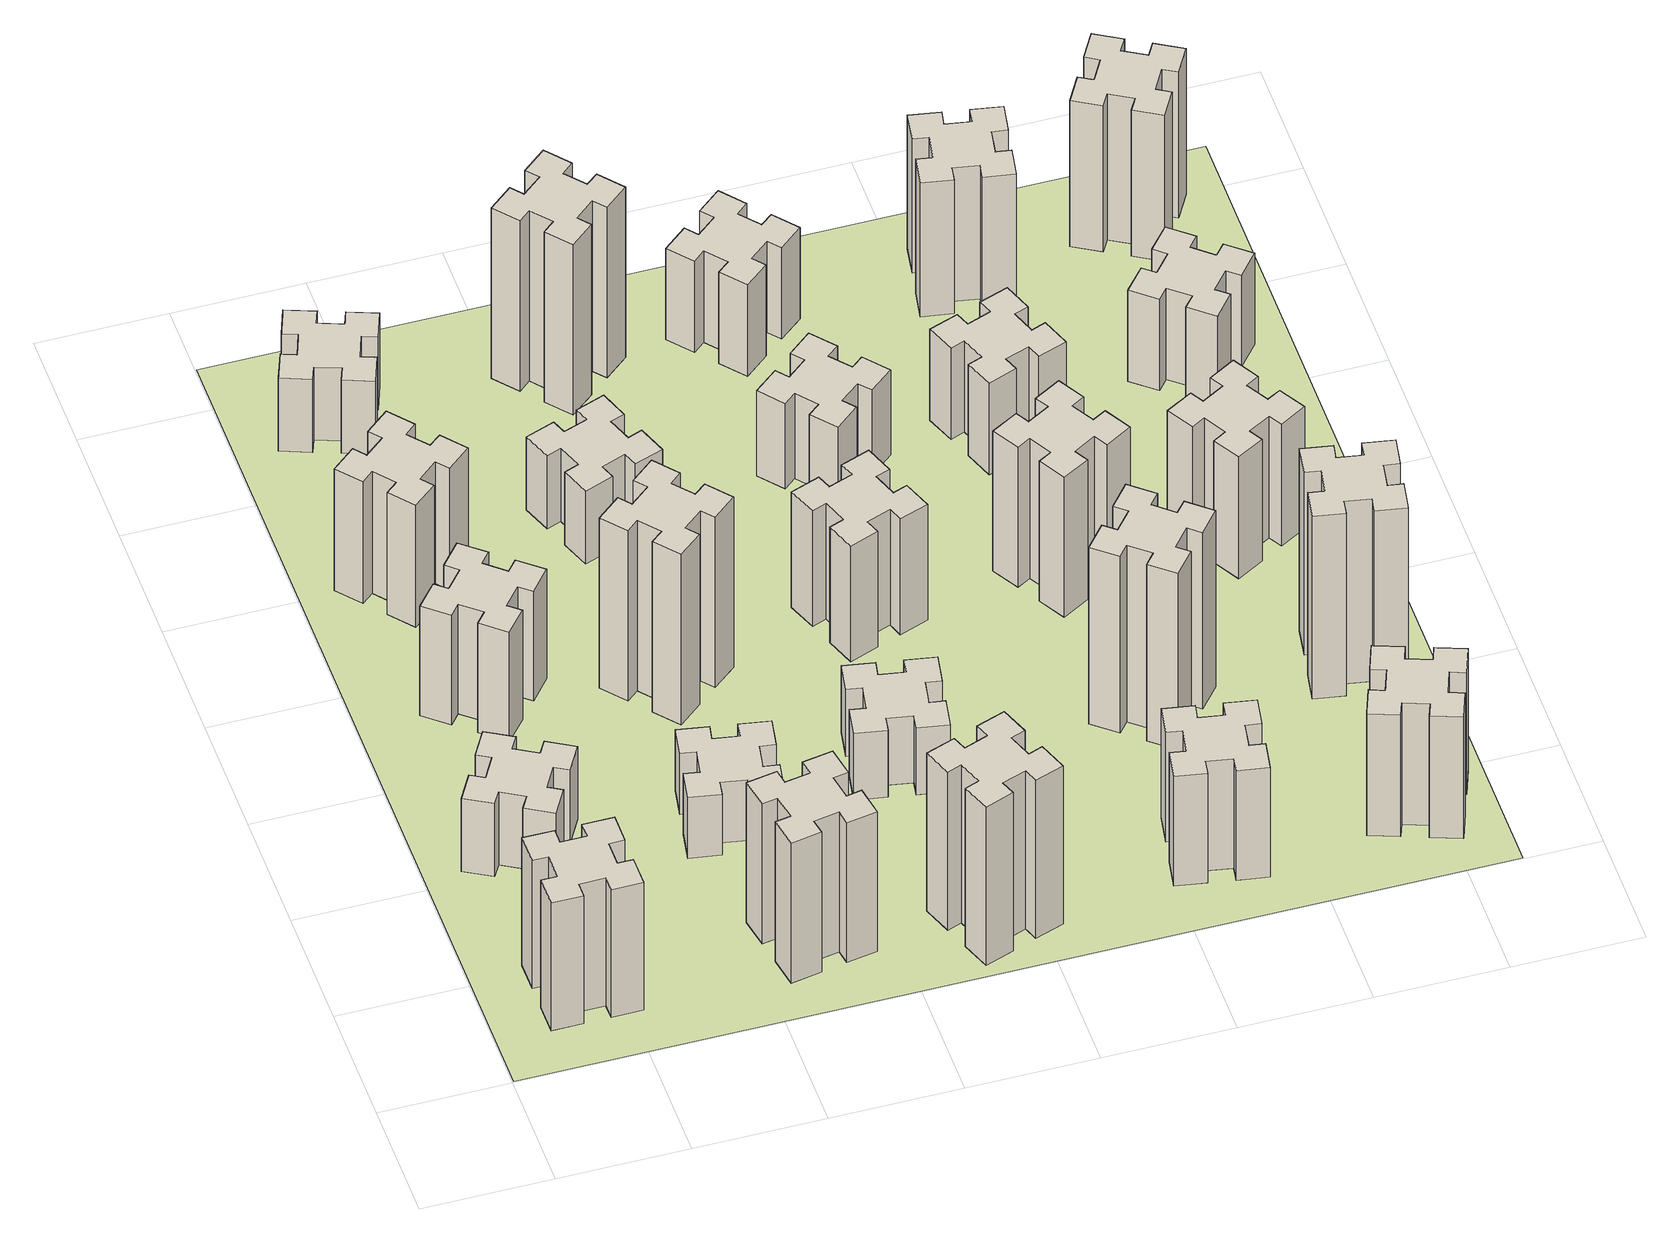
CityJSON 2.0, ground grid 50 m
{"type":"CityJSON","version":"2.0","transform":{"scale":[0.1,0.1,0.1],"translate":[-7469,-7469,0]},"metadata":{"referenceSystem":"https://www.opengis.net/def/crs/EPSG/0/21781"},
"CityObjects":{
"building1":{"type":"Building","attributes":{"class":"1000","function":"1000","usage":"1000","yearOfConstruction":2016,"roofType":"1000","measuredHeight":63,"storeysAboveGround":30,"storeysBelowGround":0},"geometry":[{"type":"Solid","lod":"1","boundaries":[[[[0,1,2,3,4,5,6,7,8,9,10,11,12,13,14,15,16,17,18,19]],[[17,16,20,21]],[[16,15,22,20]],[[15,14,23,22]],[[14,13,24,23]],[[13,12,25,24]],[[12,11,26,25]],[[11,10,27,26]],[[10,9,28,27]],[[9,8,29,28]],[[8,7,30,29]],[[7,6,31,30]],[[6,5,32,31]],[[5,4,33,32]],[[4,3,34,33]],[[3,2,35,34]],[[2,1,36,35]],[[1,0,37,36]],[[0,19,38,37]],[[19,18,39,38]],[[18,17,21,39]],[[24,25,26,27,28,29,30,31,32,33,34,35,36,37,38,39,21,20,22,23]]]]}]},
"building2":{"type":"Building","attributes":{"class":"1000","function":"1000","usage":"1000","yearOfConstruction":2016,"roofType":"1000","measuredHeight":36,"storeysAboveGround":30,"storeysBelowGround":0},"geometry":[{"type":"Solid","lod":"1","boundaries":[[[[40,41,42,43,44,45,46,47,48,49,50,51,52,53,54,55,56,57,58,59]],[[57,56,60,61]],[[56,55,62,60]],[[55,54,63,62]],[[54,53,64,63]],[[53,52,65,64]],[[52,51,66,65]],[[51,50,67,66]],[[50,49,68,67]],[[49,48,69,68]],[[48,47,70,69]],[[47,46,71,70]],[[46,45,72,71]],[[45,44,73,72]],[[44,43,74,73]],[[43,42,75,74]],[[42,41,76,75]],[[41,40,77,76]],[[40,59,78,77]],[[59,58,79,78]],[[58,57,61,79]],[[64,65,66,67,68,69,70,71,72,73,74,75,76,77,78,79,61,60,62,63]]]]}]},
"building3":{"type":"Building","attributes":{"class":"1000","function":"1000","usage":"1000","yearOfConstruction":2016,"roofType":"1000","measuredHeight":54,"storeysAboveGround":30,"storeysBelowGround":0},"geometry":[{"type":"Solid","lod":"1","boundaries":[[[[80,81,82,83,84,85,86,87,88,89,90,91,92,93,94,95,96,97,98,99]],[[97,96,100,101]],[[96,95,102,100]],[[95,94,103,102]],[[94,93,104,103]],[[93,92,105,104]],[[92,91,106,105]],[[91,90,107,106]],[[90,89,108,107]],[[89,88,109,108]],[[88,87,110,109]],[[87,86,111,110]],[[86,85,112,111]],[[85,84,113,112]],[[84,83,114,113]],[[83,82,115,114]],[[82,81,116,115]],[[81,80,117,116]],[[80,99,118,117]],[[99,98,119,118]],[[98,97,101,119]],[[104,105,106,107,108,109,110,111,112,113,114,115,116,117,118,119,101,100,102,103]]]]}]},
"building4":{"type":"Building","attributes":{"class":"1000","function":"1000","usage":"1000","yearOfConstruction":2016,"roofType":"1000","measuredHeight":60,"storeysAboveGround":30,"storeysBelowGround":0},"geometry":[{"type":"Solid","lod":"1","boundaries":[[[[120,121,122,123,124,125,126,127,128,129,130,131,132,133,134,135,136,137,138,139]],[[137,136,140,141]],[[136,135,142,140]],[[135,134,143,142]],[[134,133,144,143]],[[133,132,145,144]],[[132,131,146,145]],[[131,130,147,146]],[[130,129,148,147]],[[129,128,149,148]],[[128,127,150,149]],[[127,126,151,150]],[[126,125,152,151]],[[125,124,153,152]],[[124,123,154,153]],[[123,122,155,154]],[[122,121,156,155]],[[121,120,157,156]],[[120,139,158,157]],[[139,138,159,158]],[[138,137,141,159]],[[144,145,146,147,148,149,150,151,152,153,154,155,156,157,158,159,141,140,142,143]]]]}]},
"building5":{"type":"Building","attributes":{"class":"1000","function":"1000","usage":"1000","yearOfConstruction":2016,"roofType":"1000","measuredHeight":69,"storeysAboveGround":30,"storeysBelowGround":0},"geometry":[{"type":"Solid","lod":"1","boundaries":[[[[160,161,162,163,164,165,166,167,168,169,170,171,172,173,174,175,176,177,178,179]],[[177,176,180,181]],[[176,175,182,180]],[[175,174,183,182]],[[174,173,184,183]],[[173,172,185,184]],[[172,171,186,185]],[[171,170,187,186]],[[170,169,188,187]],[[169,168,189,188]],[[168,167,190,189]],[[167,166,191,190]],[[166,165,192,191]],[[165,164,193,192]],[[164,163,194,193]],[[163,162,195,194]],[[162,161,196,195]],[[161,160,197,196]],[[160,179,198,197]],[[179,178,199,198]],[[178,177,181,199]],[[184,185,186,187,188,189,190,191,192,193,194,195,196,197,198,199,181,180,182,183]]]]}]},
"building6":{"type":"Building","attributes":{"class":"1000","function":"1000","usage":"1000","yearOfConstruction":2016,"roofType":"1000","measuredHeight":36,"storeysAboveGround":30,"storeysBelowGround":0},"geometry":[{"type":"Solid","lod":"1","boundaries":[[[[200,201,202,203,204,205,206,207,208,209,210,211,212,213,214,215,216,217,218,219]],[[217,216,220,221]],[[216,215,222,220]],[[215,214,223,222]],[[214,213,224,223]],[[213,212,225,224]],[[212,211,226,225]],[[211,210,227,226]],[[210,209,228,227]],[[209,208,229,228]],[[208,207,230,229]],[[207,206,231,230]],[[206,205,232,231]],[[205,204,233,232]],[[204,203,234,233]],[[203,202,235,234]],[[202,201,236,235]],[[201,200,237,236]],[[200,219,238,237]],[[219,218,239,238]],[[218,217,221,239]],[[224,225,226,227,228,229,230,231,232,233,234,235,236,237,238,239,221,220,222,223]]]]}]},
"building7":{"type":"Building","attributes":{"class":"1000","function":"1000","usage":"1000","yearOfConstruction":2016,"roofType":"1000","measuredHeight":30,"storeysAboveGround":30,"storeysBelowGround":0},"geometry":[{"type":"Solid","lod":"1","boundaries":[[[[240,241,242,243,244,245,246,247,248,249,250,251,252,253,254,255,256,257,258,259]],[[257,256,260,261]],[[256,255,262,260]],[[255,254,263,262]],[[254,253,264,263]],[[253,252,265,264]],[[252,251,266,265]],[[251,250,267,266]],[[250,249,268,267]],[[249,248,269,268]],[[248,247,270,269]],[[247,246,271,270]],[[246,245,272,271]],[[245,244,273,272]],[[244,243,274,273]],[[243,242,275,274]],[[242,241,276,275]],[[241,240,277,276]],[[240,259,278,277]],[[259,258,279,278]],[[258,257,261,279]],[[264,265,266,267,268,269,270,271,272,273,274,275,276,277,278,279,261,260,262,263]]]]}]},
"building8":{"type":"Building","attributes":{"class":"1000","function":"1000","usage":"1000","yearOfConstruction":2016,"roofType":"1000","measuredHeight":84,"storeysAboveGround":30,"storeysBelowGround":0},"geometry":[{"type":"Solid","lod":"1","boundaries":[[[[280,281,282,283,284,285,286,287,288,289,290,291,292,293,294,295,296,297,298,299]],[[297,296,300,301]],[[296,295,302,300]],[[295,294,303,302]],[[294,293,304,303]],[[293,292,305,304]],[[292,291,306,305]],[[291,290,307,306]],[[290,289,308,307]],[[289,288,309,308]],[[288,287,310,309]],[[287,286,311,310]],[[286,285,312,311]],[[285,284,313,312]],[[284,283,314,313]],[[283,282,315,314]],[[282,281,316,315]],[[281,280,317,316]],[[280,299,318,317]],[[299,298,319,318]],[[298,297,301,319]],[[304,305,306,307,308,309,310,311,312,313,314,315,316,317,318,319,301,300,302,303]]]]}]},
"building9":{"type":"Building","attributes":{"class":"1000","function":"1000","usage":"1000","yearOfConstruction":2016,"roofType":"1000","measuredHeight":36,"storeysAboveGround":30,"storeysBelowGround":0},"geometry":[{"type":"Solid","lod":"1","boundaries":[[[[320,321,322,323,324,325,326,327,328,329,330,331,332,333,334,335,336,337,338,339]],[[337,336,340,341]],[[336,335,342,340]],[[335,334,343,342]],[[334,333,344,343]],[[333,332,345,344]],[[332,331,346,345]],[[331,330,347,346]],[[330,329,348,347]],[[329,328,349,348]],[[328,327,350,349]],[[327,326,351,350]],[[326,325,352,351]],[[325,324,353,352]],[[324,323,354,353]],[[323,322,355,354]],[[322,321,356,355]],[[321,320,357,356]],[[320,339,358,357]],[[339,338,359,358]],[[338,337,341,359]],[[344,345,346,347,348,349,350,351,352,353,354,355,356,357,358,359,341,340,342,343]]]]}]},
"building10":{"type":"Building","attributes":{"class":"1000","function":"1000","usage":"1000","yearOfConstruction":2016,"roofType":"1000","measuredHeight":78,"storeysAboveGround":30,"storeysBelowGround":0},"geometry":[{"type":"Solid","lod":"1","boundaries":[[[[360,361,362,363,364,365,366,367,368,369,370,371,372,373,374,375,376,377,378,379]],[[377,376,380,381]],[[376,375,382,380]],[[375,374,383,382]],[[374,373,384,383]],[[373,372,385,384]],[[372,371,386,385]],[[371,370,387,386]],[[370,369,388,387]],[[369,368,389,388]],[[368,367,390,389]],[[367,366,391,390]],[[366,365,392,391]],[[365,364,393,392]],[[364,363,394,393]],[[363,362,395,394]],[[362,361,396,395]],[[361,360,397,396]],[[360,379,398,397]],[[379,378,399,398]],[[378,377,381,399]],[[384,385,386,387,388,389,390,391,392,393,394,395,396,397,398,399,381,380,382,383]]]]}]},
"building11":{"type":"Building","attributes":{"class":"1000","function":"1000","usage":"1000","yearOfConstruction":2016,"roofType":"1000","measuredHeight":33,"storeysAboveGround":30,"storeysBelowGround":0},"geometry":[{"type":"Solid","lod":"1","boundaries":[[[[400,401,402,403,404,405,406,407,408,409,410,411,412,413,414,415,416,417,418,419]],[[417,416,420,421]],[[416,415,422,420]],[[415,414,423,422]],[[414,413,424,423]],[[413,412,425,424]],[[412,411,426,425]],[[411,410,427,426]],[[410,409,428,427]],[[409,408,429,428]],[[408,407,430,429]],[[407,406,431,430]],[[406,405,432,431]],[[405,404,433,432]],[[404,403,434,433]],[[403,402,435,434]],[[402,401,436,435]],[[401,400,437,436]],[[400,419,438,437]],[[419,418,439,438]],[[418,417,421,439]],[[424,425,426,427,428,429,430,431,432,433,434,435,436,437,438,439,421,420,422,423]]]]}]},
"building12":{"type":"Building","attributes":{"class":"1000","function":"1000","usage":"1000","yearOfConstruction":2016,"roofType":"1000","measuredHeight":84,"storeysAboveGround":30,"storeysBelowGround":0},"geometry":[{"type":"Solid","lod":"1","boundaries":[[[[440,441,442,443,444,445,446,447,448,449,450,451,452,453,454,455,456,457,458,459]],[[457,456,460,461]],[[456,455,462,460]],[[455,454,463,462]],[[454,453,464,463]],[[453,452,465,464]],[[452,451,466,465]],[[451,450,467,466]],[[450,449,468,467]],[[449,448,469,468]],[[448,447,470,469]],[[447,446,471,470]],[[446,445,472,471]],[[445,444,473,472]],[[444,443,474,473]],[[443,442,475,474]],[[442,441,476,475]],[[441,440,477,476]],[[440,459,478,477]],[[459,458,479,478]],[[458,457,461,479]],[[464,465,466,467,468,469,470,471,472,473,474,475,476,477,478,479,461,460,462,463]]]]}]},
"building13":{"type":"Building","attributes":{"class":"1000","function":"1000","usage":"1000","yearOfConstruction":2016,"roofType":"1000","measuredHeight":57,"storeysAboveGround":30,"storeysBelowGround":0},"geometry":[{"type":"Solid","lod":"1","boundaries":[[[[480,481,482,483,484,485,486,487,488,489,490,491,492,493,494,495,496,497,498,499]],[[497,496,500,501]],[[496,495,502,500]],[[495,494,503,502]],[[494,493,504,503]],[[493,492,505,504]],[[492,491,506,505]],[[491,490,507,506]],[[490,489,508,507]],[[489,488,509,508]],[[488,487,510,509]],[[487,486,511,510]],[[486,485,512,511]],[[485,484,513,512]],[[484,483,514,513]],[[483,482,515,514]],[[482,481,516,515]],[[481,480,517,516]],[[480,499,518,517]],[[499,498,519,518]],[[498,497,501,519]],[[504,505,506,507,508,509,510,511,512,513,514,515,516,517,518,519,501,500,502,503]]]]}]},
"building14":{"type":"Building","attributes":{"class":"1000","function":"1000","usage":"1000","yearOfConstruction":2016,"roofType":"1000","measuredHeight":42,"storeysAboveGround":30,"storeysBelowGround":0},"geometry":[{"type":"Solid","lod":"1","boundaries":[[[[520,521,522,523,524,525,526,527,528,529,530,531,532,533,534,535,536,537,538,539]],[[537,536,540,541]],[[536,535,542,540]],[[535,534,543,542]],[[534,533,544,543]],[[533,532,545,544]],[[532,531,546,545]],[[531,530,547,546]],[[530,529,548,547]],[[529,528,549,548]],[[528,527,550,549]],[[527,526,551,550]],[[526,525,552,551]],[[525,524,553,552]],[[524,523,554,553]],[[523,522,555,554]],[[522,521,556,555]],[[521,520,557,556]],[[520,539,558,557]],[[539,538,559,558]],[[538,537,541,559]],[[544,545,546,547,548,549,550,551,552,553,554,555,556,557,558,559,541,540,542,543]]]]}]},
"building15":{"type":"Building","attributes":{"class":"1000","function":"1000","usage":"1000","yearOfConstruction":2016,"roofType":"1000","measuredHeight":54,"storeysAboveGround":30,"storeysBelowGround":0},"geometry":[{"type":"Solid","lod":"1","boundaries":[[[[560,561,562,563,564,565,566,567,568,569,570,571,572,573,574,575,576,577,578,579]],[[577,576,580,581]],[[576,575,582,580]],[[575,574,583,582]],[[574,573,584,583]],[[573,572,585,584]],[[572,571,586,585]],[[571,570,587,586]],[[570,569,588,587]],[[569,568,589,588]],[[568,567,590,589]],[[567,566,591,590]],[[566,565,592,591]],[[565,564,593,592]],[[564,563,594,593]],[[563,562,595,594]],[[562,561,596,595]],[[561,560,597,596]],[[560,579,598,597]],[[579,578,599,598]],[[578,577,581,599]],[[584,585,586,587,588,589,590,591,592,593,594,595,596,597,598,599,581,580,582,583]]]]}]},
"building16":{"type":"Building","attributes":{"class":"1000","function":"1000","usage":"1000","yearOfConstruction":2016,"roofType":"1000","measuredHeight":45,"storeysAboveGround":30,"storeysBelowGround":0},"geometry":[{"type":"Solid","lod":"1","boundaries":[[[[600,601,602,603,604,605,606,607,608,609,610,611,612,613,614,615,616,617,618,619]],[[617,616,620,621]],[[616,615,622,620]],[[615,614,623,622]],[[614,613,624,623]],[[613,612,625,624]],[[612,611,626,625]],[[611,610,627,626]],[[610,609,628,627]],[[609,608,629,628]],[[608,607,630,629]],[[607,606,631,630]],[[606,605,632,631]],[[605,604,633,632]],[[604,603,634,633]],[[603,602,635,634]],[[602,601,636,635]],[[601,600,637,636]],[[600,619,638,637]],[[619,618,639,638]],[[618,617,621,639]],[[624,625,626,627,628,629,630,631,632,633,634,635,636,637,638,639,621,620,622,623]]]]}]},
"building17":{"type":"Building","attributes":{"class":"1000","function":"1000","usage":"1000","yearOfConstruction":2016,"roofType":"1000","measuredHeight":87,"storeysAboveGround":30,"storeysBelowGround":0},"geometry":[{"type":"Solid","lod":"1","boundaries":[[[[640,641,642,643,644,645,646,647,648,649,650,651,652,653,654,655,656,657,658,659]],[[657,656,660,661]],[[656,655,662,660]],[[655,654,663,662]],[[654,653,664,663]],[[653,652,665,664]],[[652,651,666,665]],[[651,650,667,666]],[[650,649,668,667]],[[649,648,669,668]],[[648,647,670,669]],[[647,646,671,670]],[[646,645,672,671]],[[645,644,673,672]],[[644,643,674,673]],[[643,642,675,674]],[[642,641,676,675]],[[641,640,677,676]],[[640,659,678,677]],[[659,658,679,678]],[[658,657,661,679]],[[664,665,666,667,668,669,670,671,672,673,674,675,676,677,678,679,661,660,662,663]]]]}]},
"building18":{"type":"Building","attributes":{"class":"1000","function":"1000","usage":"1000","yearOfConstruction":2016,"roofType":"1000","measuredHeight":69,"storeysAboveGround":30,"storeysBelowGround":0},"geometry":[{"type":"Solid","lod":"1","boundaries":[[[[680,681,682,683,684,685,686,687,688,689,690,691,692,693,694,695,696,697,698,699]],[[697,696,700,701]],[[696,695,702,700]],[[695,694,703,702]],[[694,693,704,703]],[[693,692,705,704]],[[692,691,706,705]],[[691,690,707,706]],[[690,689,708,707]],[[689,688,709,708]],[[688,687,710,709]],[[687,686,711,710]],[[686,685,712,711]],[[685,684,713,712]],[[684,683,714,713]],[[683,682,715,714]],[[682,681,716,715]],[[681,680,717,716]],[[680,699,718,717]],[[699,698,719,718]],[[698,697,701,719]],[[704,705,706,707,708,709,710,711,712,713,714,715,716,717,718,719,701,700,702,703]]]]}]},
"building19":{"type":"Building","attributes":{"class":"1000","function":"1000","usage":"1000","yearOfConstruction":2016,"roofType":"1000","measuredHeight":45,"storeysAboveGround":30,"storeysBelowGround":0},"geometry":[{"type":"Solid","lod":"1","boundaries":[[[[720,721,722,723,724,725,726,727,728,729,730,731,732,733,734,735,736,737,738,739]],[[737,736,740,741]],[[736,735,742,740]],[[735,734,743,742]],[[734,733,744,743]],[[733,732,745,744]],[[732,731,746,745]],[[731,730,747,746]],[[730,729,748,747]],[[729,728,749,748]],[[728,727,750,749]],[[727,726,751,750]],[[726,725,752,751]],[[725,724,753,752]],[[724,723,754,753]],[[723,722,755,754]],[[722,721,756,755]],[[721,720,757,756]],[[720,739,758,757]],[[739,738,759,758]],[[738,737,741,759]],[[744,745,746,747,748,749,750,751,752,753,754,755,756,757,758,759,741,740,742,743]]]]}]},
"building20":{"type":"Building","attributes":{"class":"1000","function":"1000","usage":"1000","yearOfConstruction":2016,"roofType":"1000","measuredHeight":60,"storeysAboveGround":30,"storeysBelowGround":0},"geometry":[{"type":"Solid","lod":"1","boundaries":[[[[760,761,762,763,764,765,766,767,768,769,770,771,772,773,774,775,776,777,778,779]],[[777,776,780,781]],[[776,775,782,780]],[[775,774,783,782]],[[774,773,784,783]],[[773,772,785,784]],[[772,771,786,785]],[[771,770,787,786]],[[770,769,788,787]],[[769,768,789,788]],[[768,767,790,789]],[[767,766,791,790]],[[766,765,792,791]],[[765,764,793,792]],[[764,763,794,793]],[[763,762,795,794]],[[762,761,796,795]],[[761,760,797,796]],[[760,779,798,797]],[[779,778,799,798]],[[778,777,781,799]],[[784,785,786,787,788,789,790,791,792,793,794,795,796,797,798,799,781,780,782,783]]]]}]},
"building21":{"type":"Building","attributes":{"class":"1000","function":"1000","usage":"1000","yearOfConstruction":2016,"roofType":"1000","measuredHeight":66,"storeysAboveGround":30,"storeysBelowGround":0},"geometry":[{"type":"Solid","lod":"1","boundaries":[[[[800,801,802,803,804,805,806,807,808,809,810,811,812,813,814,815,816,817,818,819]],[[817,816,820,821]],[[816,815,822,820]],[[815,814,823,822]],[[814,813,824,823]],[[813,812,825,824]],[[812,811,826,825]],[[811,810,827,826]],[[810,809,828,827]],[[809,808,829,828]],[[808,807,830,829]],[[807,806,831,830]],[[806,805,832,831]],[[805,804,833,832]],[[804,803,834,833]],[[803,802,835,834]],[[802,801,836,835]],[[801,800,837,836]],[[800,819,838,837]],[[819,818,839,838]],[[818,817,821,839]],[[824,825,826,827,828,829,830,831,832,833,834,835,836,837,838,839,821,820,822,823]]]]}]},
"building22":{"type":"Building","attributes":{"class":"1000","function":"1000","usage":"1000","yearOfConstruction":2016,"roofType":"1000","measuredHeight":90,"storeysAboveGround":30,"storeysBelowGround":0},"geometry":[{"type":"Solid","lod":"1","boundaries":[[[[840,841,842,843,844,845,846,847,848,849,850,851,852,853,854,855,856,857,858,859]],[[857,856,860,861]],[[856,855,862,860]],[[855,854,863,862]],[[854,853,864,863]],[[853,852,865,864]],[[852,851,866,865]],[[851,850,867,866]],[[850,849,868,867]],[[849,848,869,868]],[[848,847,870,869]],[[847,846,871,870]],[[846,845,872,871]],[[845,844,873,872]],[[844,843,874,873]],[[843,842,875,874]],[[842,841,876,875]],[[841,840,877,876]],[[840,859,878,877]],[[859,858,879,878]],[[858,857,861,879]],[[864,865,866,867,868,869,870,871,872,873,874,875,876,877,878,879,861,860,862,863]]]]}]},
"building23":{"type":"Building","attributes":{"class":"1000","function":"1000","usage":"1000","yearOfConstruction":2016,"roofType":"1000","measuredHeight":60,"storeysAboveGround":30,"storeysBelowGround":0},"geometry":[{"type":"Solid","lod":"1","boundaries":[[[[880,881,882,883,884,885,886,887,888,889,890,891,892,893,894,895,896,897,898,899]],[[897,896,900,901]],[[896,895,902,900]],[[895,894,903,902]],[[894,893,904,903]],[[893,892,905,904]],[[892,891,906,905]],[[891,890,907,906]],[[890,889,908,907]],[[889,888,909,908]],[[888,887,910,909]],[[887,886,911,910]],[[886,885,912,911]],[[885,884,913,912]],[[884,883,914,913]],[[883,882,915,914]],[[882,881,916,915]],[[881,880,917,916]],[[880,899,918,917]],[[899,898,919,918]],[[898,897,901,919]],[[904,905,906,907,908,909,910,911,912,913,914,915,916,917,918,919,901,900,902,903]]]]}]},
"building24":{"type":"Building","attributes":{"class":"1000","function":"1000","usage":"1000","yearOfConstruction":2016,"roofType":"1000","measuredHeight":45,"storeysAboveGround":30,"storeysBelowGround":0},"geometry":[{"type":"Solid","lod":"1","boundaries":[[[[920,921,922,923,924,925,926,927,928,929,930,931,932,933,934,935,936,937,938,939]],[[937,936,940,941]],[[936,935,942,940]],[[935,934,943,942]],[[934,933,944,943]],[[933,932,945,944]],[[932,931,946,945]],[[931,930,947,946]],[[930,929,948,947]],[[929,928,949,948]],[[928,927,950,949]],[[927,926,951,950]],[[926,925,952,951]],[[925,924,953,952]],[[924,923,954,953]],[[923,922,955,954]],[[922,921,956,955]],[[921,920,957,956]],[[920,939,958,957]],[[939,938,959,958]],[[938,937,941,959]],[[944,945,946,947,948,949,950,951,952,953,954,955,956,957,958,959,941,940,942,943]]]]}]},
"building25":{"type":"Building","attributes":{"class":"1000","function":"1000","usage":"1000","yearOfConstruction":2016,"roofType":"1000","measuredHeight":72,"storeysAboveGround":30,"storeysBelowGround":0},"geometry":[{"type":"Solid","lod":"1","boundaries":[[[[960,961,962,963,964,965,966,967,968,969,970,971,972,973,974,975,976,977,978,979]],[[977,976,980,981]],[[976,975,982,980]],[[975,974,983,982]],[[974,973,984,983]],[[973,972,985,984]],[[972,971,986,985]],[[971,970,987,986]],[[970,969,988,987]],[[969,968,989,988]],[[968,967,990,989]],[[967,966,991,990]],[[966,965,992,991]],[[965,964,993,992]],[[964,963,994,993]],[[963,962,995,994]],[[962,961,996,995]],[[961,960,997,996]],[[960,979,998,997]],[[979,978,999,998]],[[978,977,981,999]],[[984,985,986,987,988,989,990,991,992,993,994,995,996,997,998,999,981,980,982,983]]]]}]},
"landuse1":{"type":"LandUse","attributes":{"name":"plot1","function":"1010"},"geometry":[{"type":"MultiSurface","lod":"1","boundaries":[[[1000,1001,1002,1003]]]}]}
},
"vertices":[
[265,425,0],[265,325,0],[205,325,0],[205,205,0],[325,205,0],[325,265,0],[425,265,0],[425,205,0],[545,205,0],[545,325,0],[485,325,0],[485,425,0],[545,425,0],[545,545,0],[425,545,0],[425,485,0],[325,485,0],[325,545,0],[205,545,0],[205,425,0],[325,485,630],[325,545,630],[425,485,630],[425,545,630],[545,545,630],[545,425,630],[485,425,630],[485,325,630],[545,325,630],[545,205,630],[425,205,630],[425,265,630],[325,265,630],[325,205,630],[205,205,630],[205,325,630],[265,325,630],[265,425,630],[205,425,630],[205,545,630],
[305,1214,0],[255,1127,0],[203,1157,0],[143,1053,0],[247,993,0],[277,1045,0],[364,995,0],[334,943,0],[438,883,0],[498,987,0],[446,1017,0],[496,1104,0],[548,1074,0],[608,1178,0],[504,1238,0],[474,1186,0],[387,1236,0],[417,1288,0],[313,1348,0],[253,1244,0],[387,1236,360],[417,1288,360],[474,1186,360],[504,1238,360],[608,1178,360],[548,1074,360],[496,1104,360],[446,1017,360],[498,987,360],[438,883,360],[334,943,360],[364,995,360],[277,1045,360],[247,993,360],[143,1053,360],[203,1157,360],[255,1127,360],[305,1214,360],[253,1244,360],[313,1348,360],
[584,1907,0],[508,1972,0],[546,2018,0],[454,2095,0],[377,2003,0],[423,1964,0],[359,1888,0],[313,1926,0],[236,1834,0],[328,1757,0],[366,1803,0],[443,1739,0],[404,1693,0],[496,1616,0],[573,1708,0],[527,1746,0],[592,1823,0],[638,1784,0],[715,1876,0],[623,1953,0],[592,1823,540],[638,1784,540],[527,1746,540],[573,1708,540],[496,1616,540],[404,1693,540],[443,1739,540],[366,1803,540],[328,1757,540],[236,1834,540],[313,1926,540],[359,1888,540],[423,1964,540],[377,2003,540],[454,2095,540],[546,2018,540],[508,1972,540],[584,1907,540],[623,1953,540],[715,1876,540],
[492,2528,0],[427,2604,0],[473,2643,0],[396,2735,0],[304,2658,0],[343,2612,0],[266,2547,0],[228,2593,0],[136,2516,0],[213,2424,0],[259,2463,0],[323,2386,0],[277,2348,0],[354,2256,0],[446,2333,0],[408,2379,0],[484,2443,0],[523,2397,0],[615,2474,0],[538,2566,0],[484,2443,600],[523,2397,600],[408,2379,600],[446,2333,600],[354,2256,600],[277,2348,600],[323,2386,600],[259,2463,600],[213,2424,600],[136,2516,600],[228,2593,600],[266,2547,600],[343,2612,600],[304,2658,600],[396,2735,600],[473,2643,600],[427,2604,600],[492,2528,600],[538,2566,600],[615,2474,600],
[1332,345,0],[1315,444,0],[1374,454,0],[1353,572,0],[1235,551,0],[1245,492,0],[1147,475,0],[1137,534,0],[1018,513,0],[1039,395,0],[1098,405,0],[1116,307,0],[1057,297,0],[1077,178,0],[1196,199,0],[1185,258,0],[1284,276,0],[1294,217,0],[1412,237,0],[1391,356,0],[1284,276,690],[1294,217,690],[1185,258,690],[1196,199,690],[1077,178,690],[1057,297,690],[1116,307,690],[1098,405,690],[1039,395,690],[1018,513,690],[1137,534,690],[1147,475,690],[1245,492,690],[1235,551,690],[1353,572,690],[1374,454,690],[1315,444,690],[1332,345,690],[1391,356,690],[1412,237,690],
[462,3251,0],[496,3345,0],[552,3324,0],[593,3437,0],[480,3478,0],[460,3422,0],[366,3456,0],[387,3512,0],[274,3553,0],[233,3440,0],[289,3420,0],[255,3326,0],[199,3347,0],[157,3234,0],[270,3193,0],[291,3249,0],[385,3215,0],[364,3159,0],[477,3117,0],[518,3230,0],[385,3215,360],[364,3159,360],[291,3249,360],[270,3193,360],[157,3234,360],[199,3347,360],[255,3326,360],[289,3420,360],[233,3440,360],[274,3553,360],[387,3512,360],[366,3456,360],[460,3422,360],[480,3478,360],[593,3437,360],[552,3324,360],[496,3345,360],[462,3251,360],[518,3230,360],[477,3117,360],
[1016,1084,0],[998,985,0],[939,996,0],[918,877,0],[1037,857,0],[1047,916,0],[1145,898,0],[1135,839,0],[1253,818,0],[1274,937,0],[1215,947,0],[1232,1045,0],[1291,1035,0],[1312,1153,0],[1194,1174,0],[1184,1115,0],[1085,1132,0],[1096,1191,0],[977,1212,0],[957,1094,0],[1085,1132,300],[1096,1191,300],[1184,1115,300],[1194,1174,300],[1312,1153,300],[1291,1035,300],[1232,1045,300],[1215,947,300],[1274,937,300],[1253,818,300],[1135,839,300],[1145,898,300],[1047,916,300],[1037,857,300],[918,877,300],[939,996,300],[998,985,300],[1016,1084,300],[957,1094,300],[977,1212,300],
[999,1723,0],[1063,1646,0],[1017,1608,0],[1094,1516,0],[1186,1593,0],[1148,1639,0],[1224,1703,0],[1263,1657,0],[1355,1734,0],[1278,1826,0],[1232,1788,0],[1167,1864,0],[1213,1903,0],[1136,1995,0],[1044,1918,0],[1083,1872,0],[1006,1807,0],[968,1853,0],[876,1776,0],[953,1684,0],[1006,1807,840],[968,1853,840],[1083,1872,840],[1044,1918,840],[1136,1995,840],[1213,1903,840],[1167,1864,840],[1232,1788,840],[1278,1826,840],[1355,1734,840],[1263,1657,840],[1224,1703,840],[1148,1639,840],[1186,1593,840],[1094,1516,840],[1017,1608,840],[1063,1646,840],[999,1723,840],[953,1684,840],[876,1776,840],
[1125,2716,0],[1031,2682,0],[1010,2738,0],[897,2697,0],[939,2584,0],[995,2605,0],[1029,2511,0],[973,2490,0],[1014,2377,0],[1127,2419,0],[1106,2475,0],[1200,2509,0],[1220,2453,0],[1333,2494,0],[1292,2607,0],[1236,2586,0],[1202,2680,0],[1258,2700,0],[1217,2813,0],[1104,2772,0],[1202,2680,360],[1258,2700,360],[1236,2586,360],[1292,2607,360],[1333,2494,360],[1220,2453,360],[1200,2509,360],[1106,2475,360],[1127,2419,360],[1014,2377,360],[973,2490,360],[1029,2511,360],[995,2605,360],[939,2584,360],[897,2697,360],[1010,2738,360],[1031,2682,360],[1125,2716,360],[1104,2772,360],[1217,2813,360],
[1976,266,0],[1942,360,0],[1998,380,0],[1957,493,0],[1844,452,0],[1865,396,0],[1771,362,0],[1750,418,0],[1637,377,0],[1679,264,0],[1735,285,0],[1769,191,0],[1713,170,0],[1754,57,0],[1867,99,0],[1846,155,0],[1940,189,0],[1960,133,0],[2073,174,0],[2032,287,0],[1940,189,780],[1960,133,780],[1846,155,780],[1867,99,780],[1754,57,780],[1713,170,780],[1769,191,780],[1735,285,780],[1679,264,780],[1637,377,780],[1750,418,780],[1771,362,780],[1865,396,780],[1844,452,780],[1957,493,780],[1998,380,780],[1942,360,780],[1976,266,780],[2032,287,780],[2073,174,780],
[1855,1047,0],[1872,1145,0],[1931,1135,0],[1952,1253,0],[1834,1274,0],[1824,1215,0],[1725,1232,0],[1736,1291,0],[1617,1312,0],[1597,1194,0],[1656,1184,0],[1638,1085,0],[1579,1096,0],[1558,977,0],[1677,957,0],[1687,1016,0],[1785,998,0],[1775,939,0],[1893,918,0],[1914,1037,0],[1785,998,330],[1775,939,330],[1687,1016,330],[1677,957,330],[1558,977,330],[1579,1096,330],[1638,1085,330],[1656,1184,330],[1597,1194,330],[1617,1312,330],[1736,1291,330],[1725,1232,330],[1824,1215,330],[1834,1274,330],[1952,1253,330],[1931,1135,330],[1872,1145,330],[1855,1047,330],[1914,1037,330],[1893,918,330],
[1099,3303,0],[1163,3226,0],[1117,3188,0],[1194,3096,0],[1286,3173,0],[1248,3219,0],[1324,3283,0],[1363,3237,0],[1455,3314,0],[1378,3406,0],[1332,3368,0],[1267,3444,0],[1313,3483,0],[1236,3575,0],[1144,3498,0],[1183,3452,0],[1106,3387,0],[1068,3433,0],[976,3356,0],[1053,3264,0],[1106,3387,840],[1068,3433,840],[1183,3452,840],[1144,3498,840],[1236,3575,840],[1313,3483,840],[1267,3444,840],[1332,3368,840],[1378,3406,840],[1455,3314,840],[1363,3237,840],[1324,3283,840],[1248,3219,840],[1286,3173,840],[1194,3096,840],[1117,3188,840],[1163,3226,840],[1099,3303,840],[1053,3264,840],[976,3356,840],
[1846,1735,0],[1940,1769,0],[1960,1713,0],[2073,1754,0],[2032,1867,0],[1976,1846,0],[1942,1940,0],[1998,1960,0],[1957,2073,0],[1844,2032,0],[1865,1976,0],[1771,1942,0],[1750,1998,0],[1637,1957,0],[1679,1844,0],[1735,1865,0],[1769,1771,0],[1713,1750,0],[1754,1637,0],[1867,1679,0],[1769,1771,570],[1713,1750,570],[1735,1865,570],[1679,1844,570],[1637,1957,570],[1750,1998,570],[1771,1942,570],[1865,1976,570],[1844,2032,570],[1957,2073,570],[1998,1960,570],[1942,1940,570],[1976,1846,570],[2032,1867,570],[2073,1754,570],[1960,1713,570],[1940,1769,570],[1846,1735,570],[1867,1679,570],[1754,1637,570],
[1988,2479,0],[2064,2543,0],[2103,2497,0],[2195,2574,0],[2118,2666,0],[2072,2628,0],[2007,2704,0],[2053,2743,0],[1976,2835,0],[1884,2758,0],[1923,2712,0],[1846,2647,0],[1808,2693,0],[1716,2616,0],[1793,2524,0],[1839,2563,0],[1903,2486,0],[1857,2448,0],[1934,2356,0],[2026,2433,0],[1903,2486,420],[1857,2448,420],[1839,2563,420],[1793,2524,420],[1716,2616,420],[1808,2693,420],[1846,2647,420],[1923,2712,420],[1884,2758,420],[1976,2835,420],[2053,2743,420],[2007,2704,420],[2072,2628,420],[2118,2666,420],[2195,2574,420],[2103,2497,420],[2064,2543,420],[1988,2479,420],[2026,2433,420],[1934,2356,420],
[2764,475,0],[2665,492,0],[2676,551,0],[2557,572,0],[2537,454,0],[2596,444,0],[2578,345,0],[2519,356,0],[2498,237,0],[2617,217,0],[2627,276,0],[2725,258,0],[2715,199,0],[2833,178,0],[2854,297,0],[2795,307,0],[2812,405,0],[2871,395,0],[2892,513,0],[2774,534,0],[2812,405,540],[2871,395,540],[2795,307,540],[2854,297,540],[2833,178,540],[2715,199,540],[2725,258,540],[2627,276,540],[2617,217,540],[2498,237,540],[2519,356,540],[2578,345,540],[2596,444,540],[2537,454,540],[2557,572,540],[2676,551,540],[2665,492,540],[2764,475,540],[2774,534,540],[2892,513,540],
[1972,3368,0],[1907,3444,0],[1953,3483,0],[1876,3575,0],[1784,3498,0],[1823,3452,0],[1746,3387,0],[1708,3433,0],[1616,3356,0],[1693,3264,0],[1739,3303,0],[1803,3226,0],[1757,3188,0],[1834,3096,0],[1926,3173,0],[1888,3219,0],[1964,3283,0],[2003,3237,0],[2095,3314,0],[2018,3406,0],[1964,3283,450],[2003,3237,450],[1888,3219,450],[1926,3173,450],[1834,3096,450],[1757,3188,450],[1803,3226,450],[1739,3303,450],[1693,3264,450],[1616,3356,450],[1708,3433,450],[1746,3387,450],[1823,3452,450],[1784,3498,450],[1876,3575,450],[1953,3483,450],[1907,3444,450],[1972,3368,450],[2018,3406,450],[2095,3314,450],
[2804,1167,0],[2728,1232,0],[2766,1278,0],[2674,1355,0],[2597,1263,0],[2643,1224,0],[2579,1148,0],[2533,1186,0],[2456,1094,0],[2548,1017,0],[2586,1063,0],[2663,999,0],[2624,953,0],[2716,876,0],[2793,968,0],[2747,1006,0],[2812,1083,0],[2858,1044,0],[2935,1136,0],[2843,1213,0],[2812,1083,870],[2858,1044,870],[2747,1006,870],[2793,968,870],[2716,876,870],[2624,953,870],[2663,999,870],[2586,1063,870],[2548,1017,870],[2456,1094,870],[2533,1186,870],[2579,1148,870],[2643,1224,870],[2597,1263,870],[2674,1355,870],[2766,1278,870],[2728,1232,870],[2804,1167,870],[2843,1213,870],[2935,1136,870],
[2607,1735,0],[2694,1785,0],[2724,1733,0],[2828,1793,0],[2768,1897,0],[2716,1867,0],[2666,1954,0],[2718,1984,0],[2658,2088,0],[2554,2028,0],[2584,1976,0],[2497,1926,0],[2467,1978,0],[2363,1918,0],[2423,1814,0],[2475,1844,0],[2525,1757,0],[2473,1727,0],[2533,1623,0],[2637,1683,0],[2525,1757,690],[2473,1727,690],[2475,1844,690],[2423,1814,690],[2363,1918,690],[2467,1978,690],[2497,1926,690],[2584,1976,690],[2554,2028,690],[2658,2088,690],[2718,1984,690],[2666,1954,690],[2716,1867,690],[2768,1897,690],[2828,1793,690],[2724,1733,690],[2694,1785,690],[2607,1735,690],[2637,1683,690],[2533,1623,690],
[2586,2475,0],[2680,2509,0],[2700,2453,0],[2813,2494,0],[2772,2607,0],[2716,2586,0],[2682,2680,0],[2738,2700,0],[2697,2813,0],[2584,2772,0],[2605,2716,0],[2511,2682,0],[2490,2738,0],[2377,2697,0],[2419,2584,0],[2475,2605,0],[2509,2511,0],[2453,2490,0],[2494,2377,0],[2607,2419,0],[2509,2511,450],[2453,2490,450],[2475,2605,450],[2419,2584,450],[2377,2697,450],[2490,2738,450],[2511,2682,450],[2605,2716,450],[2584,2772,450],[2697,2813,450],[2738,2700,450],[2682,2680,450],[2716,2586,450],[2772,2607,450],[2813,2494,450],[2700,2453,450],[2680,2509,450],[2586,2475,450],[2607,2419,450],[2494,2377,450],
[3351,289,0],[3445,255,0],[3424,199,0],[3537,157,0],[3578,270,0],[3522,291,0],[3556,385,0],[3612,364,0],[3653,477,0],[3540,518,0],[3520,462,0],[3426,496,0],[3447,552,0],[3334,593,0],[3293,480,0],[3349,460,0],[3315,366,0],[3259,387,0],[3217,274,0],[3330,233,0],[3315,366,600],[3259,387,600],[3349,460,600],[3293,480,600],[3334,593,600],[3447,552,600],[3426,496,600],[3520,462,600],[3540,518,600],[3653,477,600],[3612,364,600],[3556,385,600],[3522,291,600],[3578,270,600],[3537,157,600],[3424,199,600],[3445,255,600],[3351,289,600],[3330,233,600],[3217,274,600],
[2764,3435,0],[2665,3452,0],[2676,3511,0],[2557,3532,0],[2537,3414,0],[2596,3404,0],[2578,3305,0],[2519,3316,0],[2498,3197,0],[2617,3177,0],[2627,3236,0],[2725,3218,0],[2715,3159,0],[2833,3138,0],[2854,3257,0],[2795,3267,0],[2812,3365,0],[2871,3355,0],[2892,3473,0],[2774,3494,0],[2812,3365,660],[2871,3355,660],[2795,3267,660],[2854,3257,660],[2833,3138,660],[2715,3159,660],[2725,3218,660],[2627,3236,660],[2617,3177,660],[2498,3197,660],[2519,3316,660],[2578,3305,660],[2596,3404,660],[2537,3414,660],[2557,3532,660],[2676,3511,660],[2665,3452,660],[2764,3435,660],[2774,3494,660],[2892,3473,660],
[3367,1016,0],[3465,998,0],[3455,939,0],[3573,918,0],[3594,1037,0],[3535,1047,0],[3552,1145,0],[3611,1135,0],[3632,1253,0],[3514,1274,0],[3504,1215,0],[3405,1232,0],[3416,1291,0],[3297,1312,0],[3277,1194,0],[3336,1184,0],[3318,1085,0],[3259,1096,0],[3238,977,0],[3357,957,0],[3318,1085,900],[3259,1096,900],[3336,1184,900],[3277,1194,900],[3297,1312,900],[3416,1291,900],[3405,1232,900],[3504,1215,900],[3514,1274,900],[3632,1253,900],[3611,1135,900],[3552,1145,900],[3535,1047,900],[3594,1037,900],[3573,918,900],[3455,939,900],[3465,998,900],[3367,1016,900],[3357,957,900],[3238,977,900],
[3224,1976,0],[3137,1926,0],[3107,1978,0],[3003,1918,0],[3063,1814,0],[3115,1844,0],[3165,1757,0],[3113,1727,0],[3173,1623,0],[3277,1683,0],[3247,1735,0],[3334,1785,0],[3364,1733,0],[3468,1793,0],[3408,1897,0],[3356,1867,0],[3306,1954,0],[3358,1984,0],[3298,2088,0],[3194,2028,0],[3306,1954,600],[3358,1984,600],[3356,1867,600],[3408,1897,600],[3468,1793,600],[3364,1733,600],[3334,1785,600],[3247,1735,600],[3277,1683,600],[3173,1623,600],[3113,1727,600],[3165,1757,600],[3115,1844,600],[3063,1814,600],[3003,1918,600],[3107,1978,600],[3137,1926,600],[3224,1976,600],[3194,2028,600],[3298,2088,600],
[3444,2747,0],[3368,2812,0],[3406,2858,0],[3314,2935,0],[3237,2843,0],[3283,2804,0],[3219,2728,0],[3173,2766,0],[3096,2674,0],[3188,2597,0],[3226,2643,0],[3303,2579,0],[3264,2533,0],[3356,2456,0],[3433,2548,0],[3387,2586,0],[3452,2663,0],[3498,2624,0],[3575,2716,0],[3483,2793,0],[3452,2663,450],[3498,2624,450],[3387,2586,450],[3433,2548,450],[3356,2456,450],[3264,2533,450],[3303,2579,450],[3226,2643,450],[3188,2597,450],[3096,2674,450],[3173,2766,450],[3219,2728,450],[3283,2804,450],[3237,2843,450],[3314,2935,450],[3406,2858,450],[3368,2812,450],[3444,2747,450],[3483,2793,450],[3575,2716,450],
[3237,3365,0],[3324,3315,0],[3294,3263,0],[3398,3203,0],[3458,3307,0],[3406,3337,0],[3456,3424,0],[3508,3394,0],[3568,3498,0],[3464,3558,0],[3434,3506,0],[3347,3556,0],[3377,3608,0],[3273,3668,0],[3213,3564,0],[3265,3534,0],[3215,3447,0],[3163,3477,0],[3103,3373,0],[3207,3313,0],[3215,3447,720],[3163,3477,720],[3265,3534,720],[3213,3564,720],[3273,3668,720],[3377,3608,720],[3347,3556,720],[3434,3506,720],[3464,3558,720],[3568,3498,720],[3508,3394,720],[3456,3424,720],[3406,3337,720],[3458,3307,720],[3398,3203,720],[3294,3263,720],[3324,3315,720],[3237,3365,720],[3207,3313,720],[3103,3373,720],
[5,3705,0],[3705,3705,0],[3705,5,0],[5,5,0]
]}
